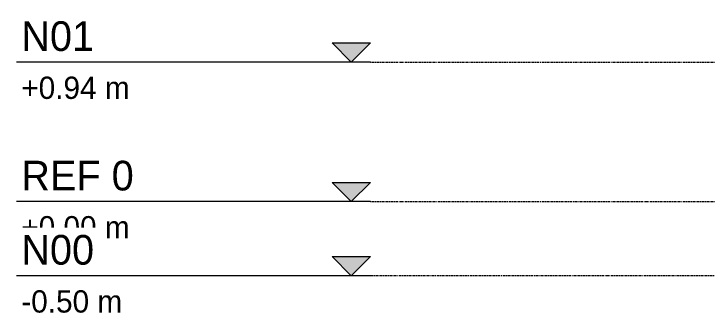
# Model space of a CAD drawing. Header units: centimetres. Extents: x -6741 to 14818, y -293 to 1595.
# Drawn here: x 7476.1 to 7943.3, y -78.6 to 126.5 of the extents above; entities that cross this region are included whole.
import ezdxf

# ---------------------------------------------------------------- set-up
doc = ezdxf.new("R2010")
doc.units = ezdxf.units.CM
doc.linetypes.add('Centre', pattern=[3.175, 0.635, -0.475, 1.59, -0.475])
doc.layers.add('A-FLOR-LEVL', color=7, linetype='Continuous', lineweight=9)
doc.styles.add('Century Gothic', font='GOTHIC.TTF', dxfattribs={"height": 20})
doc.styles.add('Century Gothic_1', font='GOTHIC.TTF', dxfattribs={"height": 15})

# ---------------------------------------------------------------- blocks, each defined once
blk = doc.blocks.new('Level - Con_Triangulo-1145637-Elevación Eje 8-9')
at = {"layer": 'A-FLOR-LEVL', "true_color": 0xe2e2e2}
blk.add_hatch(color=254, dxfattribs=at).paths.add_polyline_path([(-7248.93, 12.86), (-7236.07, 0), (-7223.2, 12.86)])
at = {"layer": 'A-FLOR-LEVL', "color": 253, "true_color": 0xaaaaaa}
for p, q in [((-7248.93, 12.86), (-7223.2, 12.86)), ((-7236.07, 0), (-7248.93, 12.86)), ((-7223.2, 12.86), (-7236.07, 0)), ((-7223.2, 0), (-7461.65, 0))]:
    blk.add_line(p, q, dxfattribs=at)

msp = doc.modelspace()

# ---------------------------------------------------------------- linework, layer by layer
at = {"layer": 'A-FLOR-LEVL', "color": 253, "linetype": 'Centre', "true_color": 0xaaaaaa}
for p, q in [((7716.351, 94), (13704.154, 94)), ((7716.351, 0), (13704.154, 0)), ((13704.154, -50), (7716.351, -50))]:
    msp.add_line(p, q, dxfattribs=at)

# ---------------------------------------------------------------- block references
at = {"layer": 'A-FLOR-LEVL', "color": 253, "true_color": 0xaaaaaa}
for p in [(14939.553, 94), (14939.553, 0), (14939.553, -50)]:
    msp.add_blockref('Level - Con_Triangulo-1145637-Elevación Eje 8-9', p, dxfattribs=at)

# ---------------------------------------------------------------- texts
at = {"layer": 'A-FLOR-LEVL', "color": 9, "true_color": 0xb7b7b7, "char_height": 15, "attachment_point": 1, "style": 'Century Gothic_1', "bg_fill": 3, "box_fill_scale": 1.25, "bg_fill_color": 256, "bg_fill_true_color": 13158600, "bg_fill_transparency": 0}
for s, insert, width in [('+0.94 m', (7481.093, 84.156), 97.80587), ('+0.00 m', (7481.093, -9.844), 97.80587), ('-0.50 m', (7481.093, -59.844), 90.59069)]:
    msp.add_mtext(s, dxfattribs=dict(at, insert=insert, width=width))

# ---------------------------------------------------------------- next in the draw order: texts
at = {"layer": 'A-FLOR-LEVL', "color": 9, "true_color": 0xb7b7b7, "char_height": 20, "attachment_point": 1, "style": 'Century Gothic', "bg_fill": 3, "box_fill_scale": 1.25, "bg_fill_color": 256, "bg_fill_true_color": 13158600, "bg_fill_transparency": 0}
for s, insert, width in [('N01', (7481.093, 121.468), 64.135), ('REF 0', (7481.093, 27.468), 84.97887), ('N00', (7481.093, -22.532), 64.135)]:
    msp.add_mtext(s, dxfattribs=dict(at, insert=insert, width=width))

doc.saveas('drawing.dxf')
